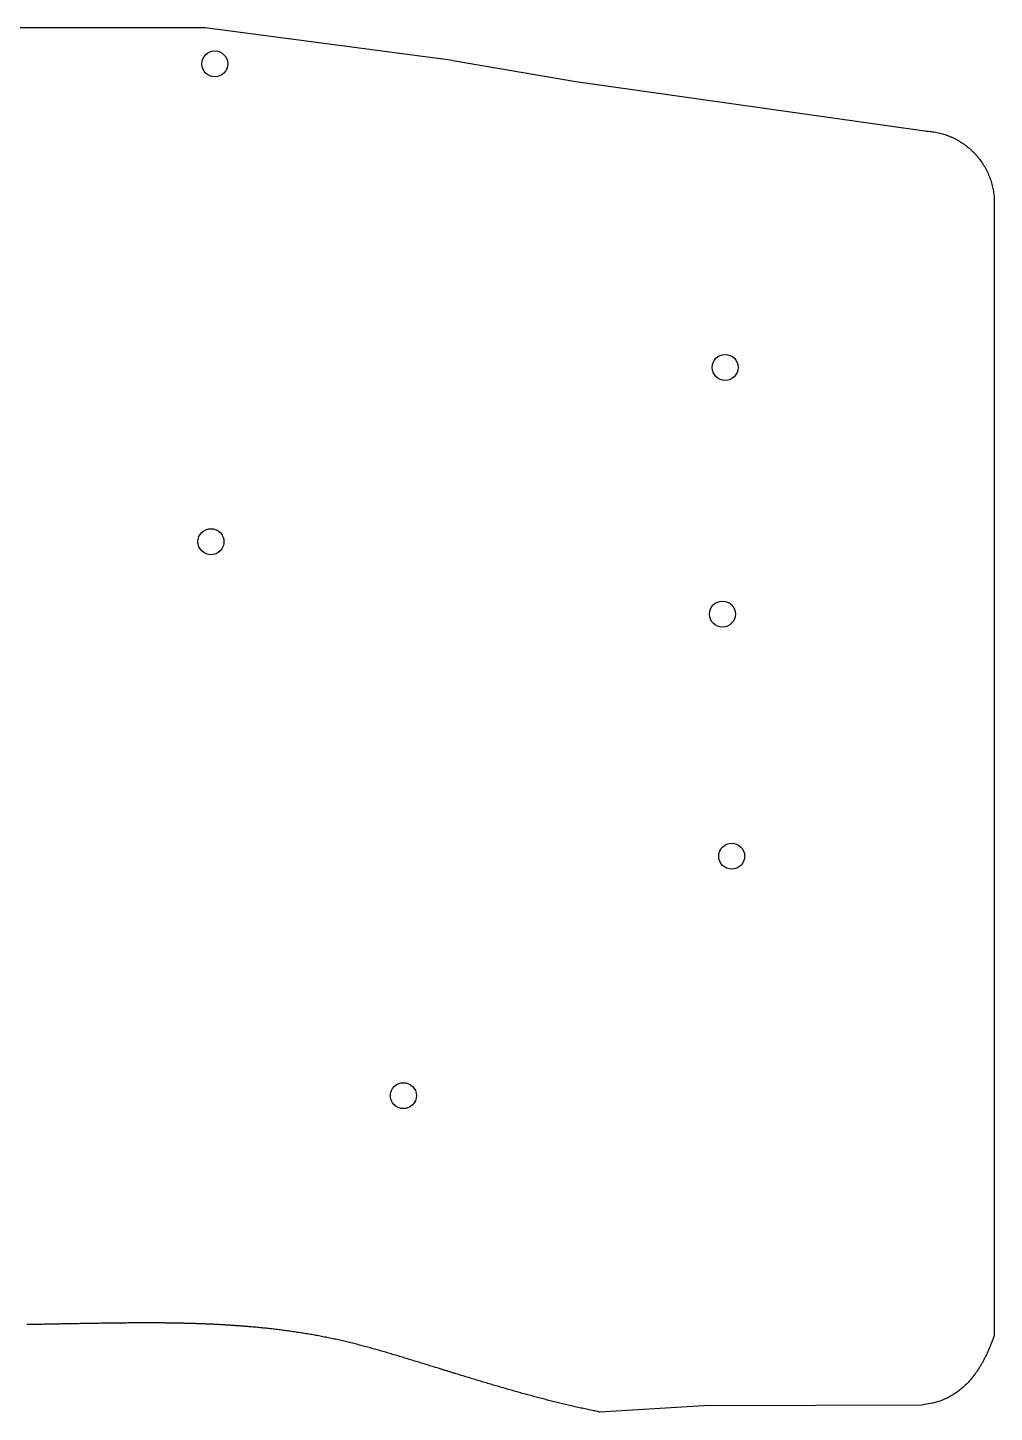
# Model space of a CAD drawing. Extents: x 568 to 702, y -174 to -69.
# Drawn here: x 635 to 702, y -164.8 to -68.8 of the extents above; entities that cross this region are included whole.
import ezdxf

# ---------------------------------------------------------------- set-up
doc = ezdxf.new("R2010")
doc.units = 0
doc.layers.add('BLACK', color=7, linetype='CONTINUOUS')

msp = doc.modelspace()

# ---------------------------------------------------------------- linework, layer by layer
at = {"layer": 'BLACK', "linetype": 'CONTINUOUS'}
for p, q in [((647.309255, -68.768143), (633.409255, -68.768143)), ((664.474255, -71.038142), (647.309255, -68.768143)), ((664.474255, -71.038142), (672.999255, -72.498143)), ((672.999255, -72.498143), (697.205219, -75.932911)), ((697.205219, -75.932911), (697.296268, -75.937027)), ((697.296268, -75.937027), (697.387865, -75.942849)), ((697.387865, -75.942849), (697.479969, -75.950408)), ((697.479969, -75.950408), (697.572535, -75.959737)), ((697.572535, -75.959737), (697.66552, -75.970865)), ((697.66552, -75.970865), (697.758874, -75.98382)), ((697.758874, -75.98382), (697.85255, -75.998631)), ((697.85255, -75.998631), (697.946498, -76.015322)), ((697.946498, -76.015322), (698.040664, -76.033918)), ((698.040664, -76.033918), (698.134997, -76.054442)), ((698.134997, -76.054442), (698.22944, -76.076913)), ((698.22944, -76.076913), (698.323937, -76.10135)), ((698.323937, -76.10135), (698.418432, -76.12777)), ((698.418432, -76.12777), (698.512864, -76.156187)), ((698.512864, -76.156187), (698.607175, -76.186613)), ((698.607175, -76.186613), (698.701303, -76.219058)), ((698.701303, -76.219058), (698.748244, -76.236294)), ((698.748244, -76.236294), (698.795186, -76.25353)), ((698.795186, -76.25353), (698.841973, -76.271782)), ((698.841973, -76.271782), (698.888761, -76.290034)), ((698.888761, -76.290034), (698.935363, -76.309303)), ((698.935363, -76.309303), (698.981966, -76.328573)), ((698.981966, -76.328573), (699.02835, -76.348859)), ((699.02835, -76.348859), (699.074735, -76.369146)), ((699.074735, -76.369146), (699.12087, -76.390448)), ((699.12087, -76.390448), (699.167006, -76.411751)), ((699.167006, -76.411751), (699.212859, -76.434067)), ((699.212859, -76.434067), (699.258712, -76.456383)), ((699.258712, -76.456383), (699.30425, -76.479708)), ((699.30425, -76.479708), (699.349789, -76.503034)), ((699.349789, -76.503034), (699.39498, -76.527363)), ((699.39498, -76.527363), (699.440172, -76.551693)), ((699.440172, -76.551693), (699.484984, -76.57702)), ((699.484984, -76.57702), (699.529796, -76.602347)), ((699.529796, -76.602347), (699.574196, -76.628664)), ((699.574196, -76.628664), (699.618597, -76.654981)), ((699.618597, -76.654981), (699.662553, -76.682278)), ((699.662553, -76.682278), (699.706509, -76.709575)), ((699.706509, -76.709575), (699.749989, -76.737841)), ((699.749989, -76.737841), (699.793469, -76.766107)), ((699.793469, -76.766107), (699.836442, -76.79533)), ((699.836442, -76.79533), (699.879415, -76.824553)), ((699.879415, -76.824553), (699.921849, -76.85472)), ((699.921849, -76.85472), (699.964283, -76.884887)), ((699.964283, -76.884887), (700.006147, -76.915982)), ((700.006147, -76.915982), (700.048012, -76.947078)), ((700.048012, -76.947078), (700.089277, -76.979086)), ((700.089277, -76.979086), (700.130543, -77.011095)), ((700.130543, -77.011095), (700.171179, -77.043998)), ((700.171179, -77.043998), (700.211815, -77.076901)), ((700.211815, -77.076901), (700.251793, -77.110681)), ((700.251793, -77.110681), (700.291771, -77.144461)), ((700.291771, -77.144461), (700.331063, -77.179097)), ((700.331063, -77.179097), (700.370355, -77.213733)), ((700.370355, -77.213733), (700.408934, -77.249204)), ((700.408934, -77.249204), (700.447513, -77.284676)), ((700.447513, -77.284676), (700.485352, -77.32096)), ((700.485352, -77.32096), (700.523191, -77.357245)), ((700.523191, -77.357245), (700.560265, -77.394319)), ((700.560265, -77.394319), (700.59734, -77.431394)), ((700.59734, -77.431394), (700.633624, -77.469233)), ((700.633624, -77.469233), (700.669909, -77.507072)), ((700.669909, -77.507072), (700.70538, -77.545651)), ((700.70538, -77.545651), (700.740852, -77.58423)), ((700.740852, -77.58423), (700.775488, -77.623522)), ((700.775488, -77.623522), (700.810124, -77.662814)), ((700.810124, -77.662814), (700.843904, -77.702792)), ((700.843904, -77.702792), (700.877684, -77.74277)), ((700.877684, -77.74277), (700.910587, -77.783406)), ((700.910587, -77.783406), (700.94349, -77.824042)), ((700.94349, -77.824042), (700.975498, -77.865307)), ((700.975498, -77.865307), (701.007507, -77.906573)), ((701.007507, -77.906573), (701.159255, -78.118143)), ((701.159255, -78.118143), (701.188478, -78.161116)), ((701.188478, -78.161116), (701.216744, -78.204596)), ((701.216744, -78.204596), (701.24501, -78.248076)), ((701.24501, -78.248076), (701.272307, -78.292032)), ((701.272307, -78.292032), (701.299604, -78.335988)), ((701.299604, -78.335988), (701.325921, -78.380388)), ((701.325921, -78.380388), (701.352238, -78.424789)), ((701.352238, -78.424789), (701.377565, -78.469601)), ((701.377565, -78.469601), (701.402892, -78.514413)), ((701.402892, -78.514413), (701.427221, -78.559604)), ((701.427221, -78.559604), (701.451551, -78.604796)), ((701.451551, -78.604796), (701.474876, -78.650334)), ((701.474876, -78.650334), (701.498202, -78.695873)), ((701.498202, -78.695873), (701.520518, -78.741726)), ((701.520518, -78.741726), (701.542834, -78.787579)), ((701.542834, -78.787579), (701.564136, -78.833714)), ((701.564136, -78.833714), (701.585439, -78.87985)), ((701.585439, -78.87985), (701.605725, -78.926234)), ((701.605725, -78.926234), (701.626012, -78.972619)), ((701.626012, -78.972619), (701.645281, -79.019221)), ((701.645281, -79.019221), (701.664551, -79.065824)), ((701.664551, -79.065824), (701.682803, -79.112611)), ((701.682803, -79.112611), (701.701055, -79.159399)), ((701.701055, -79.159399), (701.718291, -79.20634)), ((701.718291, -79.20634), (701.735527, -79.253282)), ((701.735527, -79.253282), (701.767972, -79.34741)), ((701.767972, -79.34741), (701.798398, -79.441721)), ((701.798398, -79.441721), (701.826815, -79.536153)), ((701.826815, -79.536153), (701.853235, -79.630648)), ((701.853235, -79.630648), (701.877672, -79.725145)), ((701.877672, -79.725145), (701.900143, -79.819588)), ((701.900143, -79.819588), (701.920667, -79.913921)), ((701.920667, -79.913921), (701.939263, -80.008087)), ((701.939263, -80.008087), (701.955954, -80.102035)), ((701.955954, -80.102035), (701.970765, -80.195711)), ((701.970765, -80.195711), (701.98372, -80.289065)), ((701.98372, -80.289065), (701.994848, -80.38205)), ((701.994848, -80.38205), (702.004177, -80.474616)), ((702.017558, -80.658317), (702, -159.5)), ((702.004177, -80.474616), (702.011736, -80.56672)), ((702.011736, -80.56672), (702.017558, -80.658317)), ((635.052879, -158.716654), (634.953006, -158.718836)), ((635.152747, -158.714504), (635.052879, -158.716654)), ((635.252614, -158.712385), (635.152747, -158.714504)), ((635.352479, -158.710299), (635.252614, -158.712385)), ((635.45234, -158.708234), (635.352479, -158.710299)), ((635.5522, -158.706196), (635.45234, -158.708234)), ((635.652057, -158.704184), (635.5522, -158.706196)), ((635.751909, -158.702195), (635.652057, -158.704184)), ((635.851761, -158.700229), (635.751909, -158.702195)), ((635.951607, -158.698287), (635.851761, -158.700229)), ((636.05145, -158.696361), (635.951607, -158.698287)), ((636.151287, -158.694457), (636.05145, -158.696361)), ((636.251121, -158.692571), (636.151287, -158.694457)), ((636.350951, -158.6907), (636.251121, -158.692571)), ((636.450775, -158.688846), (636.350951, -158.6907)), ((636.550596, -158.687004), (636.450775, -158.688846)), ((636.650411, -158.685178), (636.550596, -158.687004)), ((636.750218, -158.683366), (636.650411, -158.685178)), ((636.850022, -158.681561), (636.750218, -158.683366)), ((636.949817, -158.679767), (636.850022, -158.681561)), ((637.049607, -158.677981), (636.949817, -158.679767)), ((637.149394, -158.6762), (637.049607, -158.677981)), ((637.249172, -158.674428), (637.149394, -158.6762)), ((637.348942, -158.67266), (637.249172, -158.674428)), ((637.448705, -158.670897), (637.348942, -158.67266)), ((637.548463, -158.669135), (637.448705, -158.670897)), ((637.648211, -158.667376), (637.548463, -158.669135)), ((637.747951, -158.665617), (637.648211, -158.667376)), ((637.847685, -158.663855), (637.747951, -158.665617)), ((637.947408, -158.662097), (637.847685, -158.663855)), ((638.047125, -158.660329), (637.947408, -158.662097)), ((638.146833, -158.658562), (638.047125, -158.660329)), ((638.246531, -158.656789), (638.146833, -158.658562)), ((638.346223, -158.655017), (638.246531, -158.656789)), ((638.445905, -158.653246), (638.346223, -158.655017)), ((638.545585, -158.651476), (638.445905, -158.653246)), ((638.645257, -158.649713), (638.545585, -158.651476)), ((638.744924, -158.64795), (638.645257, -158.649713)), ((638.844585, -158.646196), (638.744924, -158.64795)), ((638.944242, -158.644453), (638.844585, -158.646196)), ((639.043893, -158.642713), (638.944242, -158.644453)), ((639.143542, -158.640987), (639.043893, -158.642713)), ((639.243186, -158.639277), (639.143542, -158.640987)), ((639.342829, -158.637575), (639.243186, -158.639277)), ((639.44247, -158.63589), (639.342829, -158.637575)), ((639.542106, -158.634223), (639.44247, -158.63589)), ((639.641745, -158.632571), (639.542106, -158.634223)), ((639.741381, -158.630946), (639.641745, -158.632571)), ((639.841018, -158.629336), (639.741381, -158.630946)), ((639.940655, -158.627748), (639.841018, -158.629336)), ((640.040291, -158.626186), (639.940655, -158.627748)), ((640.139928, -158.624649), (640.040291, -158.626186)), ((640.239571, -158.623137), (640.139928, -158.624649)), ((640.339213, -158.621661), (640.239571, -158.623137)), ((640.438856, -158.620206), (640.339213, -158.621661)), ((640.538503, -158.618785), (640.438856, -158.620206)), ((640.638155, -158.617401), (640.538503, -158.618785)), ((640.737811, -158.616044), (640.638155, -158.617401)), ((640.837467, -158.614726), (640.737811, -158.616044)), ((640.937135, -158.613445), (640.837467, -158.614726)), ((641.036805, -158.612204), (640.937135, -158.613445)), ((641.136482, -158.611003), (641.036805, -158.612204)), ((641.236164, -158.60984), (641.136482, -158.611003)), ((641.335854, -158.608723), (641.236164, -158.60984)), ((641.435552, -158.607652), (641.335854, -158.608723)), ((641.535258, -158.606623), (641.435552, -158.607652)), ((641.634971, -158.605642), (641.535258, -158.606623)), ((641.734695, -158.604712), (641.634971, -158.605642)), ((641.834426, -158.60383), (641.734695, -158.604712)), ((641.93417, -158.603), (641.834426, -158.60383)), ((642.03392, -158.602224), (641.93417, -158.603)), ((642.133686, -158.601505), (642.03392, -158.602224)), ((642.23346, -158.600836), (642.133686, -158.601505)), ((642.333249, -158.600231), (642.23346, -158.600836)), ((642.433046, -158.599679), (642.333249, -158.600231)), ((642.532859, -158.59919), (642.433046, -158.599679)), ((642.632685, -158.598765), (642.532859, -158.59919)), ((642.732522, -158.5984), (642.632685, -158.598765)), ((642.832377, -158.598099), (642.732522, -158.5984)), ((642.932245, -158.59787), (642.832377, -158.598099)), ((643.032129, -158.597703), (642.932245, -158.59787)), ((643.132028, -158.597612), (643.032129, -158.597703)), ((643.231941, -158.597584), (643.132028, -158.597612)), ((643.331871, -158.59763), (643.231941, -158.597584)), ((643.431815, -158.597753), (643.331871, -158.59763)), ((643.531771, -158.597944), (643.431815, -158.597753)), ((643.631742, -158.598217), (643.531771, -158.597944)), ((643.731726, -158.598565), (643.631742, -158.598217)), ((643.83172, -158.59899), (643.731726, -158.598565)), ((643.881724, -158.599242), (643.83172, -158.59899)), ((643.931727, -158.599495), (643.881724, -158.599242)), ((643.981736, -158.599791), (643.931727, -158.599495)), ((644.031746, -158.600082), (643.981736, -158.599791)), ((644.08176, -158.600416), (644.031746, -158.600082)), ((644.131775, -158.600751), (644.08176, -158.600416)), ((644.181792, -158.601126), (644.131775, -158.600751)), ((644.231812, -158.601505), (644.181792, -158.601126)), ((644.281837, -158.601925), (644.231812, -158.601505)), ((644.331861, -158.602345), (644.281837, -158.601925)), ((644.38189, -158.602807), (644.331861, -158.602345)), ((644.431918, -158.603268), (644.38189, -158.602807)), ((644.481949, -158.603775), (644.431918, -158.603268)), ((644.531984, -158.604282), (644.481949, -158.603775)), ((644.58202, -158.604833), (644.531984, -158.604282)), ((644.632057, -158.605388), (644.58202, -158.604833)), ((644.682096, -158.605982), (644.632057, -158.605388)), ((644.732136, -158.606577), (644.682096, -158.605982)), ((644.782182, -158.60722), (644.732136, -158.606577)), ((644.832226, -158.607865), (644.782182, -158.60722)), ((644.882273, -158.60855), (644.832226, -158.607865)), ((644.932319, -158.60924), (644.882273, -158.60855)), ((644.98237, -158.609978), (644.932319, -158.60924)), ((645.032422, -158.61071), (644.98237, -158.609978)), ((645.082472, -158.611496), (645.032422, -158.61071)), ((645.132526, -158.612281), (645.082472, -158.611496)), ((645.182581, -158.613112), (645.132526, -158.612281)), ((645.232636, -158.613947), (645.182581, -158.613112)), ((645.282695, -158.614828), (645.232636, -158.613947)), ((645.332751, -158.615711), (645.282695, -158.614828)), ((645.382809, -158.616641), (645.332751, -158.615711)), ((645.432869, -158.617574), (645.382809, -158.616641)), ((645.48293, -158.618556), (645.432869, -158.617574)), ((645.53299, -158.619539), (645.48293, -158.618556)), ((645.583052, -158.620571), (645.53299, -158.619539)), ((645.633114, -158.621605), (645.583052, -158.620571)), ((645.683177, -158.622692), (645.633114, -158.621605)), ((645.733242, -158.623775), (645.683177, -158.622692)), ((645.783305, -158.624919), (645.733242, -158.623775)), ((645.833369, -158.626054), (645.783305, -158.624919)), ((645.883432, -158.627246), (645.833369, -158.626054)), ((645.933498, -158.628437), (645.883432, -158.627246)), ((645.983563, -158.629682), (645.933498, -158.628437)), ((646.033629, -158.630928), (645.983563, -158.629682)), ((646.083693, -158.632228), (646.033629, -158.630928)), ((646.133758, -158.633531), (646.083693, -158.632228)), ((646.183824, -158.634883), (646.133758, -158.633531)), ((646.233888, -158.636241), (646.183824, -158.634883)), ((646.283953, -158.637649), (646.233888, -158.636241)), ((646.334017, -158.639063), (646.283953, -158.637649)), ((646.384081, -158.640529), (646.334017, -158.639063)), ((646.434143, -158.641999), (646.384081, -158.640529)), ((646.484206, -158.643521), (646.434143, -158.641999)), ((646.53427, -158.645048), (646.484206, -158.643521)), ((646.58433, -158.646629), (646.53427, -158.645048)), ((646.634392, -158.648216), (646.58433, -158.646629)), ((646.684451, -158.649855), (646.634392, -158.648216)), ((646.734512, -158.651496), (646.684451, -158.649855)), ((646.784569, -158.653198), (646.734512, -158.651496)), ((646.834626, -158.654898), (646.784569, -158.653198)), ((646.884683, -158.65666), (646.834626, -158.654898)), ((646.934738, -158.658421), (646.884683, -158.65666)), ((646.984793, -158.66024), (646.934738, -158.658421)), ((647.034844, -158.662062), (646.984793, -158.66024)), ((647.084896, -158.663947), (647.034844, -158.662062)), ((647.134946, -158.665829), (647.084896, -158.663947)), ((647.184996, -158.667772), (647.134946, -158.665829)), ((647.235044, -158.669715), (647.184996, -158.667772)), ((647.285088, -158.671725), (647.235044, -158.669715)), ((647.335133, -158.673732), (647.285088, -158.671725)), ((647.385174, -158.675801), (647.335133, -158.673732)), ((647.435215, -158.677873), (647.385174, -158.675801)), ((647.485255, -158.680008), (647.435215, -158.677873)), ((647.535293, -158.682141), (647.485255, -158.680008)), ((647.585327, -158.684341), (647.535293, -158.682141)), ((647.635362, -158.686539), (647.585327, -158.684341)), ((647.685392, -158.688804), (647.635362, -158.686539)), ((647.735421, -158.691069), (647.685392, -158.688804)), ((647.785446, -158.693398), (647.735421, -158.691069)), ((647.835472, -158.695729), (647.785446, -158.693398)), ((647.885491, -158.698128), (647.835472, -158.695729)), ((647.935513, -158.700522), (647.885491, -158.698128)), ((647.985528, -158.702986), (647.935513, -158.700522)), ((648.035545, -158.70545), (647.985528, -158.702986)), ((648.085557, -158.707983), (648.035545, -158.70545)), ((648.135568, -158.710513), (648.085557, -158.707983)), ((648.185573, -158.713119), (648.135568, -158.710513)), ((648.235577, -158.715717), (648.185573, -158.713119)), ((648.285576, -158.718386), (648.235577, -158.715717)), ((648.335576, -158.721055), (648.285576, -158.718386)), ((648.38557, -158.723794), (648.335576, -158.721055)), ((648.435563, -158.726534), (648.38557, -158.723794)), ((648.48555, -158.729345), (648.435563, -158.726534)), ((648.535538, -158.732156), (648.48555, -158.729345)), ((648.585518, -158.735035), (648.535538, -158.732156)), ((648.635499, -158.737919), (648.585518, -158.735035)), ((648.685474, -158.740874), (648.635499, -158.737919)), ((648.735446, -158.743829), (648.685474, -158.740874)), ((648.785414, -158.746853), (648.735446, -158.743829)), ((648.835382, -158.749879), (648.785414, -158.746853)), ((648.885341, -158.752978), (648.835382, -158.749879)), ((648.9353, -158.756081), (648.885341, -158.752978)), ((648.985252, -158.759251), (648.9353, -158.756081)), ((649.035204, -158.762425), (648.985252, -158.759251)), ((649.085149, -158.765673), (649.035204, -158.762425)), ((649.135093, -158.76892), (649.085149, -158.765673)), ((649.185028, -158.772244), (649.135093, -158.76892)), ((649.234963, -158.775567), (649.185028, -158.772244)), ((649.28489, -158.778966), (649.234963, -158.775567)), ((649.334821, -158.782365), (649.28489, -158.778966)), ((649.384739, -158.785841), (649.334821, -158.782365)), ((649.434658, -158.789319), (649.384739, -158.785841)), ((649.484569, -158.792871), (649.434658, -158.789319)), ((649.53448, -158.796425), (649.484569, -158.792871)), ((649.584381, -158.800055), (649.53448, -158.796425)), ((649.634282, -158.803686), (649.584381, -158.800055)), ((649.684174, -158.807395), (649.634282, -158.803686)), ((649.734064, -158.811108), (649.684174, -158.807395)), ((649.783945, -158.814896), (649.734064, -158.811108)), ((649.833829, -158.818685), (649.783945, -158.814896)), ((649.883702, -158.822551), (649.833829, -158.818685)), ((649.933572, -158.826419), (649.883702, -158.822551)), ((649.983434, -158.830371), (649.933572, -158.826419)), ((650.033295, -158.834319), (649.983434, -158.830371)), ((650.083149, -158.83835), (650.033295, -158.834319)), ((650.133, -158.842381), (650.083149, -158.83835)), ((650.182841, -158.846492), (650.133, -158.842381)), ((650.232681, -158.850609), (650.182841, -158.846492)), ((650.28251, -158.854804), (650.232681, -158.850609)), ((650.332341, -158.858999), (650.28251, -158.854804)), ((650.382159, -158.863274), (650.332341, -158.858999)), ((650.431978, -158.867553), (650.382159, -158.863274)), ((650.531592, -158.876278), (650.431978, -158.867553)), ((650.631182, -158.885172), (650.531592, -158.876278)), ((650.730749, -158.894237), (650.631182, -158.885172)), ((650.83029, -158.903474), (650.730749, -158.894237)), ((650.929807, -158.912886), (650.83029, -158.903474)), ((651.029299, -158.922471), (650.929807, -158.912886)), ((651.128763, -158.932228), (651.029299, -158.922471)), ((651.228201, -158.942166), (651.128763, -158.932228)), ((651.327613, -158.952281), (651.228201, -158.942166)), ((651.426995, -158.962576), (651.327613, -158.952281)), ((651.52635, -158.973057), (651.426995, -158.962576)), ((651.625677, -158.983712), (651.52635, -158.973057)), ((651.724973, -158.994559), (651.625677, -158.983712)), ((651.82424, -159.005587), (651.724973, -158.994559)), ((651.923477, -159.016801), (651.82424, -159.005587)), ((652.022683, -159.028202), (651.923477, -159.016801)), ((652.121858, -159.039794), (652.022683, -159.028202)), ((652.221002, -159.051577), (652.121858, -159.039794)), ((652.320108, -159.063554), (652.221002, -159.051577)), ((652.419188, -159.075721), (652.320108, -159.063554)), ((652.518231, -159.088084), (652.419188, -159.075721)), ((652.617241, -159.100643), (652.518231, -159.088084)), ((652.716215, -159.113397), (652.617241, -159.100643)), ((652.815156, -159.126351), (652.716215, -159.113397)), ((652.914058, -159.139504), (652.815156, -159.126351)), ((653.012928, -159.152863), (652.914058, -159.139504)), ((653.111759, -159.166418), (653.012928, -159.152863)), ((653.210551, -159.180179), (653.111759, -159.166418)), ((653.30931, -159.194147), (653.210551, -159.180179)), ((653.408029, -159.208321), (653.30931, -159.194147)), ((653.506708, -159.222704), (653.408029, -159.208321)), ((653.605349, -159.237291), (653.506708, -159.222704)), ((653.703949, -159.252092), (653.605349, -159.237291)), ((653.802508, -159.267104), (653.703949, -159.252092)), ((653.901027, -159.282331), (653.802508, -159.267104)), ((653.999507, -159.297774), (653.901027, -159.282331)), ((654.097943, -159.313427), (653.999507, -159.297774)), ((654.196336, -159.329301), (654.097943, -159.313427)), ((654.294686, -159.345394), (654.196336, -159.329301)), ((654.392994, -159.361706), (654.294686, -159.345394)), ((654.491256, -159.378243), (654.392994, -159.361706)), ((654.589476, -159.394994), (654.491256, -159.378243)), ((654.687648, -159.411974), (654.589476, -159.394994)), ((654.785776, -159.42918), (654.687648, -159.411974)), ((654.883859, -159.446612), (654.785776, -159.42918)), ((654.981894, -159.46427), (654.883859, -159.446612)), ((655.079879, -159.482161), (654.981894, -159.46427)), ((655.177823, -159.500277), (655.079879, -159.482161)), ((655.275714, -159.518631), (655.177823, -159.500277)), ((655.373557, -159.537217), (655.275714, -159.518631)), ((655.471353, -159.556037), (655.373557, -159.537217)), ((655.569096, -159.575092), (655.471353, -159.556037)), ((655.666791, -159.594381), (655.569096, -159.575092)), ((655.764434, -159.613913), (655.666791, -159.594381)), ((655.862026, -159.633681), (655.764434, -159.613913)), ((655.959565, -159.653692), (655.862026, -159.633681)), ((656.057052, -159.673948), (655.959565, -159.653692)), ((656.154488, -159.694446), (656.057052, -159.673948)), ((656.251869, -159.715189), (656.154488, -159.694446)), ((656.349196, -159.736181), (656.251869, -159.715189)), ((656.446467, -159.757416), (656.349196, -159.736181)), ((656.543688, -159.778902), (656.446467, -159.757416)), ((656.640847, -159.800642), (656.543688, -159.778902)), ((656.737955, -159.82263), (656.640847, -159.800642)), ((656.835006, -159.844876), (656.737955, -159.82263)), ((656.931999, -159.867368), (656.835006, -159.844876)), ((657.028935, -159.890111), (656.931999, -159.867368)), ((657.125819, -159.9131), (657.028935, -159.890111)), ((657.222648, -159.936322), (657.125819, -159.9131)), ((657.319426, -159.959782), (657.222648, -159.936322)), ((657.416153, -159.983471), (657.319426, -159.959782)), ((657.512828, -160.007387), (657.416153, -159.983471)), ((657.609459, -160.031517), (657.512828, -160.007387)), ((657.706037, -160.055866), (657.609459, -160.031517)), ((657.802571, -160.080426), (657.706037, -160.055866)), ((657.899058, -160.105192), (657.802571, -160.080426)), ((657.995502, -160.130162), (657.899058, -160.105192)), ((658.091902, -160.155323), (657.995502, -160.130162)), ((658.188261, -160.180679), (658.091902, -160.155323)), ((658.284578, -160.206221), (658.188261, -160.180679)), ((658.380855, -160.231949), (658.284578, -160.206221)), ((658.477093, -160.257853), (658.380855, -160.231949)), ((658.573296, -160.283931), (658.477093, -160.257853)), ((658.669459, -160.310178), (658.573296, -160.283931)), ((658.765588, -160.336588), (658.669459, -160.310178)), ((658.861681, -160.363159), (658.765588, -160.336588)), ((658.957742, -160.389884), (658.861681, -160.363159)), ((701.66796, -160.367438), (701.644376, -160.421972)), ((701.691205, -160.312132), (701.66796, -160.367438)), ((701.714449, -160.256828), (701.691205, -160.312132)), ((701.737357, -160.200749), (701.714449, -160.256828)), ((701.760261, -160.14467), (701.737357, -160.200749)), ((701.782827, -160.087819), (701.760261, -160.14467)), ((701.805395, -160.030967), (701.782827, -160.087819)), ((701.82762, -159.973345), (701.805395, -160.030967)), ((701.849847, -159.915723), (701.82762, -159.973345)), ((701.871734, -159.857327), (701.849847, -159.915723)), ((701.89362, -159.798931), (701.871734, -159.857327)), ((701.915168, -159.739763), (701.89362, -159.798931)), ((701.936717, -159.680595), (701.915168, -159.739763)), ((701.957923, -159.620654), (701.936717, -159.680595)), ((701.979133, -159.560714), (701.957923, -159.620654)), ((702, -159.5), (701.979133, -159.560714)), ((659.053772, -160.416759), (658.957742, -160.389884)), ((659.149769, -160.443783), (659.053772, -160.416759)), ((659.245738, -160.470942), (659.149769, -160.443783)), ((659.341676, -160.498242), (659.245738, -160.470942)), ((659.437588, -160.525668), (659.341676, -160.498242)), ((659.533472, -160.553224), (659.437588, -160.525668)), ((659.629333, -160.580903), (659.533472, -160.553224)), ((659.725167, -160.608701), (659.629333, -160.580903)), ((659.820977, -160.636607), (659.725167, -160.608701)), ((659.91677, -160.664624), (659.820977, -160.636607)), ((660.012539, -160.692745), (659.91677, -160.664624)), ((660.108286, -160.720965), (660.012539, -160.692745)), ((660.204018, -160.749278), (660.108286, -160.720965)), ((660.299727, -160.777681), (660.204018, -160.749278)), ((660.395426, -160.806168), (660.299727, -160.777681)), ((660.491107, -160.834738), (660.395426, -160.806168)), ((660.586773, -160.86338), (660.491107, -160.834738)), ((660.682425, -160.892096), (660.586773, -160.86338)), ((660.778066, -160.920879), (660.682425, -160.892096)), ((660.873698, -160.949718), (660.778066, -160.920879)), ((660.969317, -160.978621), (660.873698, -160.949718)), ((661.064927, -161.00757), (660.969317, -160.978621)), ((661.160531, -161.036569), (661.064927, -161.00757)), ((661.256128, -161.065611), (661.160531, -161.036569)), ((661.35172, -161.094692), (661.256128, -161.065611)), ((661.447306, -161.123809), (661.35172, -161.094692)), ((661.542889, -161.152956), (661.447306, -161.123809)), ((661.638467, -161.182136), (661.542889, -161.152956)), ((661.734042, -161.211348), (661.638467, -161.182136)), ((661.829614, -161.240588), (661.734042, -161.211348)), ((661.925181, -161.269856), (661.829614, -161.240588)), ((662.020743, -161.299151), (661.925181, -161.269856)), ((662.116307, -161.328467), (662.020743, -161.299151)), ((662.211865, -161.357806), (662.116307, -161.328467)), ((701.218986, -161.293423), (701.192345, -161.341005)), ((701.245287, -161.245071), (701.218986, -161.293423)), ((701.271588, -161.196716), (701.245287, -161.245071)), ((701.297551, -161.14759), (701.271588, -161.196716)), ((701.323512, -161.098463), (701.297551, -161.14759)), ((701.349134, -161.048565), (701.323512, -161.098463)), ((701.374756, -160.998667), (701.349134, -161.048565)), ((701.400038, -160.947997), (701.374756, -160.998667)), ((701.425321, -160.897324), (701.400038, -160.947997)), ((701.450264, -160.845881), (701.425321, -160.897324)), ((701.475207, -160.794435), (701.450264, -160.845881)), ((701.49981, -160.74222), (701.475207, -160.794435)), ((701.524414, -160.690005), (701.49981, -160.74222)), ((701.548677, -160.637015), (701.524414, -160.690005)), ((701.57294, -160.584028), (701.548677, -160.637015)), ((701.596865, -160.530266), (701.57294, -160.584028)), ((701.620789, -160.476505), (701.596865, -160.530266)), ((701.644376, -160.421972), (701.620789, -160.476505)), ((662.307421, -161.38717), (662.211865, -161.357806)), ((662.402977, -161.41655), (662.307421, -161.38717)), ((662.498529, -161.445947), (662.402977, -161.41655)), ((662.594081, -161.475361), (662.498529, -161.445947)), ((662.68963, -161.504791), (662.594081, -161.475361)), ((662.785179, -161.534233), (662.68963, -161.504791)), ((662.880728, -161.563688), (662.785179, -161.534233)), ((662.976275, -161.593153), (662.880728, -161.563688)), ((663.071824, -161.622627), (662.976275, -161.593153)), ((663.167371, -161.652107), (663.071824, -161.622627)), ((663.262918, -161.681593), (663.167371, -161.652107)), ((663.358467, -161.711083), (663.262918, -161.681593)), ((663.454016, -161.740577), (663.358467, -161.711083)), ((663.549567, -161.770071), (663.454016, -161.740577)), ((663.645119, -161.79956), (663.549567, -161.770071)), ((663.692897, -161.814303), (663.645119, -161.79956)), ((663.740672, -161.829051), (663.692897, -161.814303)), ((663.788451, -161.843796), (663.740672, -161.829051)), ((663.836228, -161.858536), (663.788451, -161.843796)), ((663.884008, -161.873279), (663.836228, -161.858536)), ((663.931787, -161.888017), (663.884008, -161.873279)), ((663.979566, -161.902754), (663.931787, -161.888017)), ((664.027346, -161.917494), (663.979566, -161.902754)), ((664.075127, -161.932223), (664.027346, -161.917494)), ((664.12291, -161.946956), (664.075127, -161.932223)), ((664.170692, -161.961687), (664.12291, -161.946956)), ((664.218476, -161.976411), (664.170692, -161.961687)), ((664.26626, -161.991133), (664.218476, -161.976411)), ((664.314042, -162.005857), (664.26626, -161.991133)), ((664.36183, -162.020569), (664.314042, -162.005857)), ((664.409617, -162.035285), (664.36183, -162.020569)), ((664.457406, -162.049993), (664.409617, -162.035285)), ((664.505193, -162.064703), (664.457406, -162.049993)), ((664.552986, -162.079401), (664.505193, -162.064703)), ((664.600775, -162.094099), (664.552986, -162.079401)), ((664.696358, -162.123481), (664.600775, -162.094099)), ((664.791948, -162.152844), (664.696358, -162.123481)), ((664.887543, -162.182185), (664.791948, -162.152844)), ((664.983142, -162.211505), (664.887543, -162.182185)), ((665.078747, -162.2408), (664.983142, -162.211505)), ((665.174357, -162.270067), (665.078747, -162.2408)), ((665.269971, -162.299309), (665.174357, -162.270067)), ((700.595538, -162.255241), (700.534786, -162.333409)), ((700.655611, -162.175529), (700.595538, -162.255241)), ((700.685309, -162.134899), (700.655611, -162.175529)), ((700.715004, -162.09427), (700.685309, -162.134899)), ((700.744363, -162.052867), (700.715004, -162.09427)), ((700.773719, -162.011466), (700.744363, -162.052867)), ((700.802737, -161.969292), (700.773719, -162.011466)), ((700.831755, -161.927119), (700.802737, -161.969292)), ((700.860433, -161.884172), (700.831755, -161.927119)), ((700.88911, -161.841226), (700.860433, -161.884172)), ((700.917449, -161.797506), (700.88911, -161.841226)), ((700.945788, -161.753788), (700.917449, -161.797506)), ((700.973788, -161.709295), (700.945788, -161.753788)), ((701.001786, -161.664803), (700.973788, -161.709295)), ((701.029445, -161.619541), (701.001786, -161.664803)), ((701.057104, -161.574276), (701.029445, -161.619541)), ((701.084425, -161.52824), (701.057104, -161.574276)), ((701.111744, -161.482205), (701.084425, -161.52824)), ((701.138725, -161.435395), (701.111744, -161.482205)), ((701.165705, -161.388586), (701.138725, -161.435395)), ((701.192345, -161.341005), (701.165705, -161.388586)), ((665.365594, -162.328524), (665.269971, -162.299309)), ((665.461223, -162.357705), (665.365594, -162.328524)), ((665.556858, -162.386857), (665.461223, -162.357705)), ((665.652501, -162.415976), (665.556858, -162.386857)), ((665.74815, -162.445055), (665.652501, -162.415976)), ((665.843806, -162.474102), (665.74815, -162.445055)), ((665.939474, -162.503112), (665.843806, -162.474102)), ((666.035144, -162.532079), (665.939474, -162.503112)), ((666.130826, -162.561004), (666.035144, -162.532079)), ((666.226514, -162.589888), (666.130826, -162.561004)), ((666.322212, -162.618732), (666.226514, -162.589888)), ((666.417922, -162.647526), (666.322212, -162.618732)), ((666.513638, -162.67627), (666.417922, -162.647526)), ((666.609364, -162.704967), (666.513638, -162.67627)), ((666.7051, -162.733619), (666.609364, -162.704967)), ((666.800845, -162.762211), (666.7051, -162.733619)), ((666.896603, -162.790753), (666.800845, -162.762211)), ((666.99237, -162.81924), (666.896603, -162.790753)), ((667.08815, -162.847669), (666.99237, -162.81924)), ((667.183939, -162.876043), (667.08815, -162.847669)), ((667.279739, -162.904351), (667.183939, -162.876043)), ((667.375552, -162.932603), (667.279739, -162.904351)), ((667.471376, -162.96079), (667.375552, -162.932603)), ((667.567213, -162.988914), (667.471376, -162.96079)), ((667.663062, -163.016969), (667.567213, -162.988914)), ((667.758924, -163.044959), (667.663062, -163.016969)), ((667.854799, -163.072878), (667.758924, -163.044959)), ((667.950686, -163.100727), (667.854799, -163.072878)), ((668.046591, -163.128507), (667.950686, -163.100727)), ((668.142505, -163.156207), (668.046591, -163.128507)), ((668.238436, -163.183834), (668.142505, -163.156207)), ((668.33438, -163.211388), (668.238436, -163.183834)), ((668.430338, -163.238857), (668.33438, -163.211388)), ((668.526313, -163.266248), (668.430338, -163.238857)), ((699.683217, -163.209013), (699.612958, -163.265552)), ((699.752799, -163.150928), (699.683217, -163.209013)), ((699.821698, -163.091298), (699.752799, -163.150928)), ((699.889919, -163.030124), (699.821698, -163.091298)), ((699.957462, -162.967406), (699.889919, -163.030124)), ((700.024326, -162.90314), (699.957462, -162.967406)), ((700.09051, -162.837331), (700.024326, -162.90314)), ((700.156018, -162.769977), (700.09051, -162.837331)), ((700.220842, -162.701078), (700.156018, -162.769977)), ((700.284989, -162.630635), (700.220842, -162.701078)), ((700.348458, -162.558646), (700.284989, -162.630635)), ((700.411247, -162.485112), (700.348458, -162.558646)), ((700.473356, -162.410032), (700.411247, -162.485112)), ((700.534786, -162.333409), (700.473356, -162.410032)), ((668.622301, -163.293558), (668.526313, -163.266248)), ((668.718305, -163.320785), (668.622301, -163.293558)), ((668.814326, -163.347928), (668.718305, -163.320785)), ((668.910362, -163.374982), (668.814326, -163.347928)), ((669.006415, -163.401953), (668.910362, -163.374982)), ((669.102483, -163.428832), (669.006415, -163.401953)), ((669.198567, -163.455622), (669.102483, -163.428832)), ((669.29467, -163.482316), (669.198567, -163.455622)), ((669.39079, -163.508915), (669.29467, -163.482316)), ((669.486926, -163.535419), (669.39079, -163.508915)), ((669.58308, -163.56183), (669.486926, -163.535419)), ((669.679255, -163.588143), (669.58308, -163.56183)), ((669.775447, -163.614349), (669.679255, -163.588143)), ((669.871655, -163.640456), (669.775447, -163.614349)), ((669.967884, -163.666462), (669.871655, -163.640456)), ((670.064133, -163.692362), (669.967884, -163.666462)), ((670.1604, -163.718153), (670.064133, -163.692362)), ((670.256684, -163.743837), (670.1604, -163.718153)), ((670.35299, -163.769412), (670.256684, -163.743837)), ((670.44932, -163.794878), (670.35299, -163.769412)), ((670.545668, -163.820226), (670.44932, -163.794878)), ((670.642035, -163.845463), (670.545668, -163.820226)), ((670.738424, -163.870587), (670.642035, -163.845463)), ((670.834835, -163.895586), (670.738424, -163.870587)), ((670.931266, -163.920475), (670.834835, -163.895586)), ((671.02772, -163.945235), (670.931266, -163.920475)), ((671.124195, -163.969877), (671.02772, -163.945235)), ((671.220694, -163.994397), (671.124195, -163.969877)), ((671.317213, -164.018788), (671.220694, -163.994397)), ((671.413757, -164.043056), (671.317213, -164.018788)), ((671.510323, -164.067192), (671.413757, -164.043056)), ((671.606911, -164.091201), (671.510323, -164.067192)), ((671.703526, -164.115078), (671.606911, -164.091201)), ((671.800164, -164.138824), (671.703526, -164.115078)), ((671.896825, -164.162429), (671.800164, -164.138824)), ((671.99351, -164.185903), (671.896825, -164.162429)), ((672.090221, -164.209239), (671.99351, -164.185903)), ((672.186957, -164.232436), (672.090221, -164.209239)), ((697.459255, -164.208143), (697.029255, -164.278143)), ((697.723004, -164.159031), (697.459255, -164.208143)), ((698.232166, -164.019084), (697.723004, -164.159031)), ((698.314649, -163.990353), (698.232166, -164.019084)), ((698.558023, -163.89489), (698.314649, -163.990353)), ((698.637789, -163.85998), (698.558023, -163.89489)), ((698.716876, -163.823524), (698.637789, -163.85998)), ((698.795286, -163.785525), (698.716876, -163.823524)), ((698.873016, -163.745978), (698.795286, -163.785525)), ((698.950064, -163.704889), (698.873016, -163.745978)), ((699.026436, -163.662252), (698.950064, -163.704889)), ((699.102128, -163.618071), (699.026436, -163.662252)), ((699.177141, -163.572346), (699.102128, -163.618071)), ((699.251474, -163.525077), (699.177141, -163.572346)), ((699.325129, -163.476262), (699.251474, -163.525077)), ((699.398106, -163.425902), (699.325129, -163.476262)), ((699.470404, -163.373996), (699.398106, -163.425902)), ((699.542019, -163.320546), (699.470404, -163.373996)), ((699.612958, -163.265552), (699.542019, -163.320546)), ((672.283717, -164.255491), (672.186957, -164.232436)), ((672.380501, -164.278405), (672.283717, -164.255491)), ((672.477314, -164.301173), (672.380501, -164.278405)), ((672.574152, -164.323796), (672.477314, -164.301173)), ((672.671018, -164.346277), (672.574152, -164.323796)), ((672.767906, -164.368602), (672.671018, -164.346277)), ((672.864823, -164.390781), (672.767906, -164.368602)), ((672.961768, -164.412808), (672.864823, -164.390781)), ((673.05874, -164.434681), (672.961768, -164.412808)), ((673.155739, -164.456399), (673.05874, -164.434681)), ((673.252766, -164.477961), (673.155739, -164.456399)), ((673.349822, -164.499367), (673.252766, -164.477961)), ((673.446905, -164.520612), (673.349822, -164.499367)), ((673.544017, -164.541698), (673.446905, -164.520612)), ((673.641158, -164.562618), (673.544017, -164.541698)), ((673.738329, -164.583378), (673.641158, -164.562618)), ((673.83553, -164.603967), (673.738329, -164.583378)), ((673.932758, -164.624394), (673.83553, -164.603967)), ((674.030015, -164.644648), (673.932758, -164.624394)), ((674.127307, -164.664735), (674.030015, -164.644648)), ((674.224627, -164.684647), (674.127307, -164.664735)), ((674.321978, -164.704388), (674.224627, -164.684647)), ((674.66881, -164.797698), (674.321978, -164.704388)), ((682.23881, -164.317698), (674.66881, -164.797698)), ((682.23881, -164.317698), (697.029255, -164.278143))]:
    msp.add_line(p, q, dxfattribs=at)
at = {"layer": 'BLACK'}
for centre in [(647.975091, -71.278116), (683.35881, -92.328143), (647.708365, -104.417698), (683.168365, -109.437698), (683.808365, -126.227698), (661.04881, -142.837698)]:
    msp.add_circle(centre, 0.9, dxfattribs=at)

doc.saveas('drawing.dxf')
